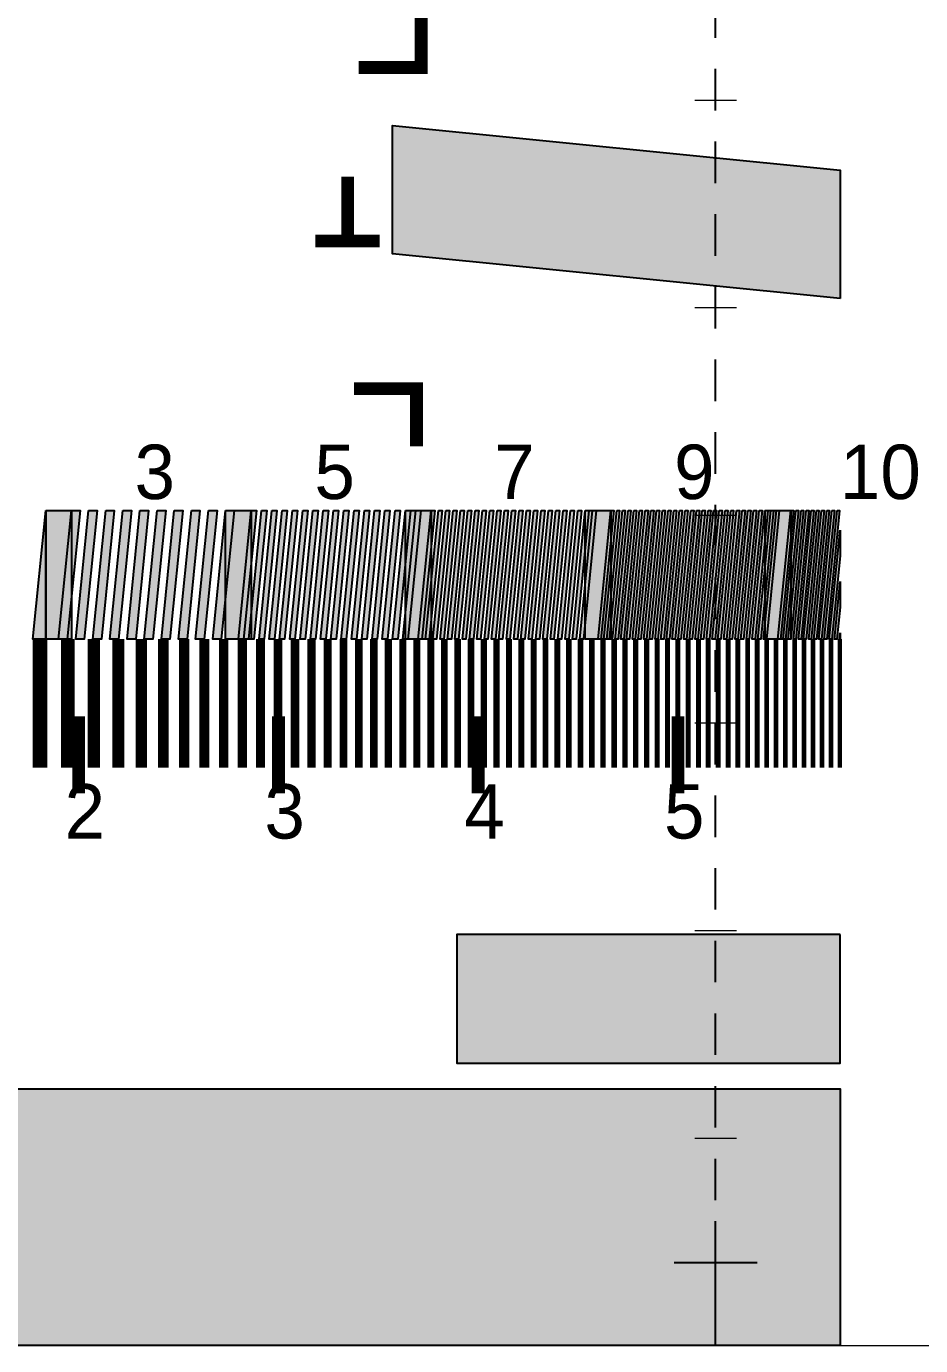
# Model space of a CAD drawing. Header units: millimetres. Extents: x 0 to 420, y 0 to 297.
# Drawn here: x 172.3 to 258.5, y 0 to 127.1 of the extents above; entities that cross this region are included whole.
import ezdxf

# ---------------------------------------------------------------- set-up
doc = ezdxf.new("R2010")
doc.units = ezdxf.units.MM
for name, color, linetype in [('FRAME', 7, 'Continuous'), ('GLUE', 1, 'Continuous'), ('LABELS', 7, 'Continuous'), ('PERIPHERY', 7, 'Continuous'), ('SFR', 7, 'Continuous')]:
    doc.layers.add(name, color=color, linetype=linetype)

msp = doc.modelspace()

# ---------------------------------------------------------------- hatches: boundary and pattern name
at = {"layer": 'FRAME', "true_color": 0x000000}
h = msp.add_hatch(color=7, dxfattribs=at)
h.dxf.hatch_style = 1
h.paths.add_polyline_path([(0, 24.75), (250.75, 24.75), (250.75, 0), (0, 0), (0, 24.75)])
at = {"layer": 'PERIPHERY', "true_color": 0x000000}
h = msp.add_hatch(color=7, dxfattribs=at)
h.dxf.hatch_style = 1
h.paths.add_polyline_path([(174.22, 80.44), (174.22, 68.06), (172.98, 68.06), (174.22, 80.44)])
h = msp.add_hatch(color=7, dxfattribs=at)
h.dxf.hatch_style = 1
h.paths.add_polyline_path([(174.22, 80.44), (176.69, 80.44), (176.69, 68.06), (174.22, 68.06), (174.22, 80.44)])
h = msp.add_hatch(color=7, dxfattribs=at)
h.dxf.hatch_style = 1
h.paths.add_polyline_path([(176.69, 80.44), (177.52, 80.44), (176.28, 68.06), (175.45, 68.06), (176.69, 80.44)])
h = msp.add_hatch(color=7, dxfattribs=at)
h.dxf.hatch_style = 1
h.paths.add_polyline_path([(178.34, 80.44), (179.17, 80.44), (177.93, 68.06), (177.1, 68.06), (178.34, 80.44)])
h = msp.add_hatch(color=7, dxfattribs=at)
h.dxf.hatch_style = 1
h.paths.add_polyline_path([(179.99, 80.44), (180.82, 80.44), (179.58, 68.06), (178.75, 68.06), (179.99, 80.44)])
h = msp.add_hatch(color=7, dxfattribs=at)
h.dxf.hatch_style = 1
h.paths.add_polyline_path([(181.64, 80.44), (182.47, 80.44), (181.23, 68.06), (180.4, 68.06), (181.64, 80.44)])
h = msp.add_hatch(color=7, dxfattribs=at)
h.dxf.hatch_style = 1
h.paths.add_polyline_path([(183.29, 80.44), (184.12, 80.44), (182.88, 68.06), (182.05, 68.06), (183.29, 80.44)])
h = msp.add_hatch(color=7, dxfattribs=at)
h.dxf.hatch_style = 1
h.paths.add_polyline_path([(184.94, 80.44), (185.77, 80.44), (184.53, 68.06), (183.7, 68.06), (184.94, 80.44)])
h = msp.add_hatch(color=7, dxfattribs=at)
h.dxf.hatch_style = 1
h.paths.add_polyline_path([(186.59, 80.44), (187.42, 80.44), (186.18, 68.06), (185.35, 68.06), (186.59, 80.44)])
h = msp.add_hatch(color=7, dxfattribs=at)
h.dxf.hatch_style = 1
h.paths.add_polyline_path([(188.24, 80.44), (189.07, 80.44), (187.83, 68.06), (187, 68.06), (188.24, 80.44)])
h = msp.add_hatch(color=7, dxfattribs=at)
h.dxf.hatch_style = 1
h.paths.add_polyline_path([(189.89, 80.44), (190.72, 80.44), (189.48, 68.06), (188.65, 68.06), (189.89, 80.44)])
h = msp.add_hatch(color=7, dxfattribs=at)
h.dxf.hatch_style = 1
h.paths.add_polyline_path([(191.54, 80.44), (192.37, 80.44), (191.13, 68.06), (190.3, 68.06), (191.54, 80.44)])
h = msp.add_hatch(color=7, dxfattribs=at)
h.dxf.hatch_style = 1
h.paths.add_polyline_path([(191.54, 80.44), (194.02, 80.44), (194.02, 68.06), (191.54, 68.06), (191.54, 80.44)])
h = msp.add_hatch(color=7, dxfattribs=at)
h.dxf.hatch_style = 1
h.paths.add_polyline_path([(194.02, 80.44), (194.51, 80.44), (193.27, 68.06), (192.78, 68.06), (194.02, 80.44)])
h = msp.add_hatch(color=7, dxfattribs=at)
h.dxf.hatch_style = 1
h.paths.add_polyline_path([(195.01, 80.44), (195.5, 80.44), (194.26, 68.06), (193.77, 68.06), (195.01, 80.44)])
h = msp.add_hatch(color=7, dxfattribs=at)
h.dxf.hatch_style = 1
h.paths.add_polyline_path([(196, 80.44), (196.49, 80.44), (195.25, 68.06), (194.76, 68.06), (196, 80.44)])
h = msp.add_hatch(color=7, dxfattribs=at)
h.dxf.hatch_style = 1
h.paths.add_polyline_path([(196.99, 80.44), (197.48, 80.44), (196.24, 68.06), (195.75, 68.06), (196.99, 80.44)])
h = msp.add_hatch(color=7, dxfattribs=at)
h.dxf.hatch_style = 1
h.paths.add_polyline_path([(197.98, 80.44), (198.47, 80.44), (197.23, 68.06), (196.74, 68.06), (197.98, 80.44)])
h = msp.add_hatch(color=7, dxfattribs=at)
h.dxf.hatch_style = 1
h.paths.add_polyline_path([(198.97, 80.44), (199.46, 80.44), (198.22, 68.06), (197.73, 68.06), (198.97, 80.44)])
h = msp.add_hatch(color=7, dxfattribs=at)
h.dxf.hatch_style = 1
h.paths.add_polyline_path([(199.96, 80.44), (200.45, 80.44), (199.21, 68.06), (198.72, 68.06), (199.96, 80.44)])
h = msp.add_hatch(color=7, dxfattribs=at)
h.dxf.hatch_style = 1
h.paths.add_polyline_path([(200.95, 80.44), (201.44, 80.44), (200.2, 68.06), (199.71, 68.06), (200.95, 80.44)])
h = msp.add_hatch(color=7, dxfattribs=at)
h.dxf.hatch_style = 1
h.paths.add_polyline_path([(201.94, 80.44), (202.43, 80.44), (201.19, 68.06), (200.7, 68.06), (201.94, 80.44)])
h = msp.add_hatch(color=7, dxfattribs=at)
h.dxf.hatch_style = 1
h.paths.add_polyline_path([(202.93, 80.44), (203.42, 80.44), (202.18, 68.06), (201.69, 68.06), (202.93, 80.44)])
h = msp.add_hatch(color=7, dxfattribs=at)
h.dxf.hatch_style = 1
h.paths.add_polyline_path([(203.92, 80.44), (204.41, 80.44), (203.17, 68.06), (202.68, 68.06), (203.92, 80.44)])
h = msp.add_hatch(color=7, dxfattribs=at)
h.dxf.hatch_style = 1
h.paths.add_polyline_path([(204.91, 80.44), (205.4, 80.44), (204.16, 68.06), (203.67, 68.06), (204.91, 80.44)])
h = msp.add_hatch(color=7, dxfattribs=at)
h.dxf.hatch_style = 1
h.paths.add_polyline_path([(205.9, 80.44), (206.39, 80.44), (205.15, 68.06), (204.66, 68.06), (205.9, 80.44)])
h = msp.add_hatch(color=7, dxfattribs=at)
h.dxf.hatch_style = 1
h.paths.add_polyline_path([(206.89, 80.44), (207.38, 80.44), (206.14, 68.06), (205.65, 68.06), (206.89, 80.44)])
h = msp.add_hatch(color=7, dxfattribs=at)
h.dxf.hatch_style = 1
h.paths.add_polyline_path([(207.88, 80.44), (208.37, 80.44), (207.13, 68.06), (206.64, 68.06), (207.88, 80.44)])
h = msp.add_hatch(color=7, dxfattribs=at)
h.dxf.hatch_style = 1
h.paths.add_polyline_path([(208.87, 80.44), (209.36, 80.44), (208.12, 68.06), (207.63, 68.06), (208.87, 80.44)])
h = msp.add_hatch(color=7, dxfattribs=at)
h.dxf.hatch_style = 1
h.paths.add_polyline_path([(209.86, 80.44), (210.35, 80.44), (209.11, 68.06), (208.62, 68.06), (209.86, 80.44)])
h = msp.add_hatch(color=7, dxfattribs=at)
h.dxf.hatch_style = 1
h.paths.add_polyline_path([(208.87, 80.44), (211.34, 80.44), (211.34, 68.06), (208.87, 68.06), (208.87, 80.44)])
h = msp.add_hatch(color=7, dxfattribs=at)
h.dxf.hatch_style = 1
h.paths.add_polyline_path([(211.34, 80.44), (211.69, 80.44), (210.46, 68.06), (210.1, 68.06), (211.34, 80.44)])
h = msp.add_hatch(color=7, dxfattribs=at)
h.dxf.hatch_style = 1
h.paths.add_polyline_path([(212.05, 80.44), (212.4, 80.44), (211.16, 68.06), (210.81, 68.06), (212.05, 80.44)])
h = msp.add_hatch(color=7, dxfattribs=at)
h.dxf.hatch_style = 1
h.paths.add_polyline_path([(212.75, 80.44), (213.11, 80.44), (211.87, 68.06), (211.52, 68.06), (212.75, 80.44)])
h = msp.add_hatch(color=7, dxfattribs=at)
h.dxf.hatch_style = 1
h.paths.add_polyline_path([(213.46, 80.44), (213.82, 80.44), (212.58, 68.06), (212.22, 68.06), (213.46, 80.44)])
h = msp.add_hatch(color=7, dxfattribs=at)
h.dxf.hatch_style = 1
h.paths.add_polyline_path([(214.17, 80.44), (214.52, 80.44), (213.29, 68.06), (212.93, 68.06), (214.17, 80.44)])
h = msp.add_hatch(color=7, dxfattribs=at)
h.dxf.hatch_style = 1
h.paths.add_polyline_path([(214.88, 80.44), (215.23, 80.44), (213.99, 68.06), (213.64, 68.06), (214.88, 80.44)])
h = msp.add_hatch(color=7, dxfattribs=at)
h.dxf.hatch_style = 1
h.paths.add_polyline_path([(215.58, 80.44), (215.94, 80.44), (214.7, 68.06), (214.35, 68.06), (215.58, 80.44)])
h = msp.add_hatch(color=7, dxfattribs=at)
h.dxf.hatch_style = 1
h.paths.add_polyline_path([(216.29, 80.44), (216.64, 80.44), (215.41, 68.06), (215.05, 68.06), (216.29, 80.44)])
h = msp.add_hatch(color=7, dxfattribs=at)
h.dxf.hatch_style = 1
h.paths.add_polyline_path([(217, 80.44), (217.35, 80.44), (216.11, 68.06), (215.76, 68.06), (217, 80.44)])
h = msp.add_hatch(color=7, dxfattribs=at)
h.dxf.hatch_style = 1
h.paths.add_polyline_path([(217.7, 80.44), (218.06, 80.44), (216.82, 68.06), (216.47, 68.06), (217.7, 80.44)])
h = msp.add_hatch(color=7, dxfattribs=at)
h.dxf.hatch_style = 1
h.paths.add_polyline_path([(218.41, 80.44), (218.77, 80.44), (217.53, 68.06), (217.17, 68.06), (218.41, 80.44)])
h = msp.add_hatch(color=7, dxfattribs=at)
h.dxf.hatch_style = 1
h.paths.add_polyline_path([(219.12, 80.44), (219.47, 80.44), (218.23, 68.06), (217.88, 68.06), (219.12, 80.44)])
h = msp.add_hatch(color=7, dxfattribs=at)
h.dxf.hatch_style = 1
h.paths.add_polyline_path([(219.83, 80.44), (220.18, 80.44), (218.94, 68.06), (218.59, 68.06), (219.83, 80.44)])
h = msp.add_hatch(color=7, dxfattribs=at)
h.dxf.hatch_style = 1
h.paths.add_polyline_path([(220.53, 80.44), (220.89, 80.44), (219.65, 68.06), (219.3, 68.06), (220.53, 80.44)])
h = msp.add_hatch(color=7, dxfattribs=at)
h.dxf.hatch_style = 1
h.paths.add_polyline_path([(221.24, 80.44), (221.59, 80.44), (220.36, 68.06), (220, 68.06), (221.24, 80.44)])
h = msp.add_hatch(color=7, dxfattribs=at)
h.dxf.hatch_style = 1
h.paths.add_polyline_path([(221.95, 80.44), (222.3, 80.44), (221.06, 68.06), (220.71, 68.06), (221.95, 80.44)])
h = msp.add_hatch(color=7, dxfattribs=at)
h.dxf.hatch_style = 1
h.paths.add_polyline_path([(222.65, 80.44), (223.01, 80.44), (221.77, 68.06), (221.42, 68.06), (222.65, 80.44)])
h = msp.add_hatch(color=7, dxfattribs=at)
h.dxf.hatch_style = 1
h.paths.add_polyline_path([(223.36, 80.44), (223.72, 80.44), (222.48, 68.06), (222.12, 68.06), (223.36, 80.44)])
h = msp.add_hatch(color=7, dxfattribs=at)
h.dxf.hatch_style = 1
h.paths.add_polyline_path([(224.07, 80.44), (224.42, 80.44), (223.18, 68.06), (222.83, 68.06), (224.07, 80.44)])
h = msp.add_hatch(color=7, dxfattribs=at)
h.dxf.hatch_style = 1
h.paths.add_polyline_path([(224.78, 80.44), (225.13, 80.44), (223.89, 68.06), (223.54, 68.06), (224.78, 80.44)])
h = msp.add_hatch(color=7, dxfattribs=at)
h.dxf.hatch_style = 1
h.paths.add_polyline_path([(225.48, 80.44), (225.84, 80.44), (224.6, 68.06), (224.25, 68.06), (225.48, 80.44)])
h = msp.add_hatch(color=7, dxfattribs=at)
h.dxf.hatch_style = 1
h.paths.add_polyline_path([(226.19, 80.44), (226.54, 80.44), (225.31, 68.06), (224.95, 68.06), (226.19, 80.44)])
h = msp.add_hatch(color=7, dxfattribs=at)
h.dxf.hatch_style = 1
h.paths.add_polyline_path([(226.9, 80.44), (227.25, 80.44), (226.01, 68.06), (225.66, 68.06), (226.9, 80.44)])
h = msp.add_hatch(color=7, dxfattribs=at)
h.dxf.hatch_style = 1
h.paths.add_polyline_path([(226.19, 80.44), (228.67, 80.44), (228.67, 68.06), (226.19, 68.06), (226.19, 80.44)])
h = msp.add_hatch(color=7, dxfattribs=at)
h.dxf.hatch_style = 1
h.paths.add_polyline_path([(228.67, 80.44), (228.94, 80.44), (227.7, 68.06), (227.43, 68.06), (228.67, 80.44)])
h = msp.add_hatch(color=7, dxfattribs=at)
h.dxf.hatch_style = 1
h.paths.add_polyline_path([(229.22, 80.44), (229.49, 80.44), (228.25, 68.06), (227.98, 68.06), (229.22, 80.44)])
h = msp.add_hatch(color=7, dxfattribs=at)
h.dxf.hatch_style = 1
h.paths.add_polyline_path([(229.77, 80.44), (230.04, 80.44), (228.8, 68.06), (228.53, 68.06), (229.77, 80.44)])
h = msp.add_hatch(color=7, dxfattribs=at)
h.dxf.hatch_style = 1
h.paths.add_polyline_path([(230.32, 80.44), (230.59, 80.44), (229.35, 68.06), (229.08, 68.06), (230.32, 80.44)])
h = msp.add_hatch(color=7, dxfattribs=at)
h.dxf.hatch_style = 1
h.paths.add_polyline_path([(230.87, 80.44), (231.14, 80.44), (229.9, 68.06), (229.63, 68.06), (230.87, 80.44)])
h = msp.add_hatch(color=7, dxfattribs=at)
h.dxf.hatch_style = 1
h.paths.add_polyline_path([(231.42, 80.44), (231.69, 80.44), (230.45, 68.06), (230.18, 68.06), (231.42, 80.44)])
h = msp.add_hatch(color=7, dxfattribs=at)
h.dxf.hatch_style = 1
h.paths.add_polyline_path([(231.97, 80.44), (232.24, 80.44), (231, 68.06), (230.73, 68.06), (231.97, 80.44)])
h = msp.add_hatch(color=7, dxfattribs=at)
h.dxf.hatch_style = 1
h.paths.add_polyline_path([(232.52, 80.44), (232.79, 80.44), (231.55, 68.06), (231.28, 68.06), (232.52, 80.44)])
h = msp.add_hatch(color=7, dxfattribs=at)
h.dxf.hatch_style = 1
h.paths.add_polyline_path([(233.07, 80.44), (233.34, 80.44), (232.1, 68.06), (231.83, 68.06), (233.07, 80.44)])
h = msp.add_hatch(color=7, dxfattribs=at)
h.dxf.hatch_style = 1
h.paths.add_polyline_path([(233.62, 80.44), (233.89, 80.44), (232.65, 68.06), (232.38, 68.06), (233.62, 80.44)])
h = msp.add_hatch(color=7, dxfattribs=at)
h.dxf.hatch_style = 1
h.paths.add_polyline_path([(234.17, 80.44), (234.44, 80.44), (233.2, 68.06), (232.93, 68.06), (234.17, 80.44)])
h = msp.add_hatch(color=7, dxfattribs=at)
h.dxf.hatch_style = 1
h.paths.add_polyline_path([(234.72, 80.44), (234.99, 80.44), (233.75, 68.06), (233.48, 68.06), (234.72, 80.44)])
h = msp.add_hatch(color=7, dxfattribs=at)
h.dxf.hatch_style = 1
h.paths.add_polyline_path([(235.27, 80.44), (235.54, 80.44), (234.3, 68.06), (234.03, 68.06), (235.27, 80.44)])
h = msp.add_hatch(color=7, dxfattribs=at)
h.dxf.hatch_style = 1
h.paths.add_polyline_path([(235.82, 80.44), (236.09, 80.44), (234.85, 68.06), (234.58, 68.06), (235.82, 80.44)])
h = msp.add_hatch(color=7, dxfattribs=at)
h.dxf.hatch_style = 1
h.paths.add_polyline_path([(236.36, 80.44), (236.64, 80.44), (235.4, 68.06), (235.13, 68.06), (236.36, 80.44)])
h = msp.add_hatch(color=7, dxfattribs=at)
h.dxf.hatch_style = 1
h.paths.add_polyline_path([(236.91, 80.44), (237.19, 80.44), (235.95, 68.06), (235.68, 68.06), (236.91, 80.44)])
h = msp.add_hatch(color=7, dxfattribs=at)
h.dxf.hatch_style = 1
h.paths.add_polyline_path([(237.47, 80.44), (237.74, 80.44), (236.5, 68.06), (236.23, 68.06), (237.47, 80.44)])
h = msp.add_hatch(color=7, dxfattribs=at)
h.dxf.hatch_style = 1
h.paths.add_polyline_path([(238.02, 80.44), (238.29, 80.44), (237.05, 68.06), (236.78, 68.06), (238.02, 80.44)])
h = msp.add_hatch(color=7, dxfattribs=at)
h.dxf.hatch_style = 1
h.paths.add_polyline_path([(238.56, 80.44), (238.84, 80.44), (237.6, 68.06), (237.33, 68.06), (238.56, 80.44)])
h = msp.add_hatch(color=7, dxfattribs=at)
h.dxf.hatch_style = 1
h.paths.add_polyline_path([(239.11, 80.44), (239.39, 80.44), (238.15, 68.06), (237.88, 68.06), (239.11, 80.44)])
h = msp.add_hatch(color=7, dxfattribs=at)
h.dxf.hatch_style = 1
h.paths.add_polyline_path([(239.66, 80.44), (239.94, 80.44), (238.7, 68.06), (238.43, 68.06), (239.66, 80.44)])
h = msp.add_hatch(color=7, dxfattribs=at)
h.dxf.hatch_style = 1
h.paths.add_polyline_path([(240.21, 80.44), (240.49, 80.44), (239.25, 68.06), (238.98, 68.06), (240.21, 80.44)])
h = msp.add_hatch(color=7, dxfattribs=at)
h.dxf.hatch_style = 1
h.paths.add_polyline_path([(240.76, 80.44), (241.04, 80.44), (239.8, 68.06), (239.53, 68.06), (240.76, 80.44)])
h = msp.add_hatch(color=7, dxfattribs=at)
h.dxf.hatch_style = 1
h.paths.add_polyline_path([(241.31, 80.44), (241.59, 80.44), (240.35, 68.06), (240.08, 68.06), (241.31, 80.44)])
h = msp.add_hatch(color=7, dxfattribs=at)
h.dxf.hatch_style = 1
h.paths.add_polyline_path([(241.86, 80.44), (242.14, 80.44), (240.9, 68.06), (240.63, 68.06), (241.86, 80.44)])
h = msp.add_hatch(color=7, dxfattribs=at)
h.dxf.hatch_style = 1
h.paths.add_polyline_path([(242.41, 80.44), (242.69, 80.44), (241.45, 68.06), (241.18, 68.06), (242.41, 80.44)])
h = msp.add_hatch(color=7, dxfattribs=at)
h.dxf.hatch_style = 1
h.paths.add_polyline_path([(242.96, 80.44), (243.24, 80.44), (242, 68.06), (241.73, 68.06), (242.96, 80.44)])
h = msp.add_hatch(color=7, dxfattribs=at)
h.dxf.hatch_style = 1
h.paths.add_polyline_path([(243.51, 80.44), (243.79, 80.44), (242.55, 68.06), (242.28, 68.06), (243.51, 80.44)])
h = msp.add_hatch(color=7, dxfattribs=at)
h.dxf.hatch_style = 1
h.paths.add_polyline_path([(244.06, 80.44), (244.34, 80.44), (243.1, 68.06), (242.83, 68.06), (244.06, 80.44)])
h = msp.add_hatch(color=7, dxfattribs=at)
h.dxf.hatch_style = 1
h.paths.add_polyline_path([(244.61, 80.44), (244.89, 80.44), (243.65, 68.06), (243.38, 68.06), (244.61, 80.44)])
h = msp.add_hatch(color=7, dxfattribs=at)
h.dxf.hatch_style = 1
h.paths.add_polyline_path([(243.52, 80.44), (245.99, 80.44), (245.99, 68.06), (243.52, 68.06), (243.52, 80.44)])
h = msp.add_hatch(color=7, dxfattribs=at)
h.dxf.hatch_style = 1
h.paths.add_polyline_path([(245.99, 80.44), (246.24, 80.44), (245, 68.06), (244.75, 68.06), (245.99, 80.44)])
h = msp.add_hatch(color=7, dxfattribs=at)
h.dxf.hatch_style = 1
h.paths.add_polyline_path([(246.49, 80.44), (246.73, 80.44), (245.5, 68.06), (245.25, 68.06), (246.49, 80.44)])
h = msp.add_hatch(color=7, dxfattribs=at)
h.dxf.hatch_style = 1
h.paths.add_polyline_path([(246.98, 80.44), (247.23, 80.44), (245.99, 68.06), (245.74, 68.06), (246.98, 80.44)])
h = msp.add_hatch(color=7, dxfattribs=at)
h.dxf.hatch_style = 1
h.paths.add_polyline_path([(247.48, 80.44), (247.72, 80.44), (246.49, 68.06), (246.24, 68.06), (247.48, 80.44)])
h = msp.add_hatch(color=7, dxfattribs=at)
h.dxf.hatch_style = 1
h.paths.add_polyline_path([(247.97, 80.44), (248.22, 80.44), (246.98, 68.06), (246.73, 68.06), (247.97, 80.44)])
h = msp.add_hatch(color=7, dxfattribs=at)
h.dxf.hatch_style = 1
h.paths.add_polyline_path([(248.47, 80.44), (248.71, 80.44), (247.48, 68.06), (247.23, 68.06), (248.47, 80.44)])
h = msp.add_hatch(color=7, dxfattribs=at)
h.dxf.hatch_style = 1
h.paths.add_polyline_path([(248.96, 80.44), (249.21, 80.44), (247.97, 68.06), (247.72, 68.06), (248.96, 80.44)])
h = msp.add_hatch(color=7, dxfattribs=at)
h.dxf.hatch_style = 1
h.paths.add_polyline_path([(249.46, 80.44), (249.7, 80.44), (248.47, 68.06), (248.22, 68.06), (249.46, 80.44)])
h = msp.add_hatch(color=7, dxfattribs=at)
h.dxf.hatch_style = 1
h.paths.add_polyline_path([(249.95, 80.44), (250.2, 80.44), (248.96, 68.06), (248.71, 68.06), (249.95, 80.44)])
h = msp.add_hatch(color=7, dxfattribs=at)
h.dxf.hatch_style = 1
h.paths.add_polyline_path([(250.45, 80.44), (250.69, 80.44), (249.46, 68.06), (249.21, 68.06), (250.45, 80.44)])
h = msp.add_hatch(color=7, dxfattribs=at)
h.dxf.hatch_style = 1
h.paths.add_polyline_path([(250.75, 78.56), (250.75, 76.09), (249.95, 68.06), (249.7, 68.06), (250.75, 78.56)])
h = msp.add_hatch(color=7, dxfattribs=at)
h.dxf.hatch_style = 1
h.paths.add_polyline_path([(250.75, 73.62), (250.75, 71.14), (250.44, 68.06), (250.2, 68.06), (250.75, 73.62)])
h = msp.add_hatch(color=7, dxfattribs=at)
h.dxf.hatch_style = 1
h.paths.add_polyline_path([(250.75, 68.66), (250.75, 68.06), (250.69, 68.06), (250.75, 68.66)])
h = msp.add_hatch(color=7, dxfattribs=at)
h.dxf.hatch_style = 1
h.paths.add_polyline_path([(250.75, 39.6), (213.82, 39.6), (213.82, 27.22), (250.75, 27.22), (250.75, 39.6)])
at = {"layer": 'SFR', "true_color": 0x000000}
h = msp.add_hatch(color=7, dxfattribs=at)
h.dxf.hatch_style = 1
h.paths.add_polyline_path([(250.75, 100.87), (207.63, 105.19), (207.63, 117.56), (250.75, 113.25), (250.75, 100.87)])

# ---------------------------------------------------------------- linework, layer by layer
at = {"layer": 'FRAME', "color": 250}
msp.add_lwpolyline([(0, 24.75), (250.75, 24.75), (250.75, 0), (0, 0), (0, 24.75)], close=True, dxfattribs=at)
at = {"layer": 'FRAME', "color": 250, "true_color": 0x000000}
for points in [[(0, 24.75), (0, 0), (250.75, 0)], [(250.75, 0), (250.75, 24.75), (0, 24.75)]]:
    msp.add_solid(points, dxfattribs=at)
at = {"layer": 'GLUE', "color": 1, "lineweight": 25}
for p, q in [((238.75, 126), (238.75, 130)), ((238.75, 119), (238.75, 123)), ((238.75, 112), (238.75, 116)), ((238.75, 105), (238.75, 109)), ((238.75, 98), (238.75, 102)), ((238.75, 91), (238.75, 95)), ((238.75, 84), (238.75, 88)), ((238.75, 77), (238.75, 81)), ((238.75, 70), (238.75, 74)), ((238.75, 63), (238.75, 67)), ((238.75, 56), (238.75, 60)), ((238.75, 49), (238.75, 53)), ((238.75, 42), (238.75, 46)), ((238.75, 35), (238.75, 39)), ((238.75, 28), (238.75, 32)), ((238.75, 21), (238.75, 25)), ((238.75, 14), (238.75, 18)), ((238.75, 4), (238.75, 12)), ((238.75, 7), (238.75, 11)), ((234.75, 8), (242.75, 8)), ((238.75, 0), (238.75, 4))]:
    msp.add_line(p, q, dxfattribs=at)
at = {"layer": 'GLUE', "color": 1, "lineweight": 18}
for p, q in [((236.75, 120), (240.75, 120)), ((236.75, 100), (240.75, 100)), ((236.75, 80), (240.75, 80)), ((236.75, 60), (240.75, 60)), ((236.75, 40), (240.75, 40)), ((236.75, 20), (240.75, 20)), ((236.75, 0), (240.75, 0))]:
    msp.add_line(p, q, dxfattribs=at)
msp.add_lwpolyline([(0, 0), (420, 0), (420, 297), (0, 297), (0, 0)], dxfattribs=at)
at = {"layer": 'PERIPHERY', "color": 250}
for points in [[(174.22, 80.44), (174.22, 68.06), (172.98, 68.06), (174.22, 80.44)], [(174.22, 80.44), (176.69, 80.44), (176.69, 68.06), (174.22, 68.06), (174.22, 80.44)], [(176.69, 80.44), (177.52, 80.44), (176.28, 68.06), (175.45, 68.06), (176.69, 80.44)], [(178.34, 80.44), (179.17, 80.44), (177.93, 68.06), (177.1, 68.06), (178.34, 80.44)], [(179.99, 80.44), (180.82, 80.44), (179.58, 68.06), (178.75, 68.06), (179.99, 80.44)], [(181.64, 80.44), (182.47, 80.44), (181.23, 68.06), (180.4, 68.06), (181.64, 80.44)], [(183.29, 80.44), (184.12, 80.44), (182.88, 68.06), (182.05, 68.06), (183.29, 80.44)], [(184.94, 80.44), (185.77, 80.44), (184.53, 68.06), (183.7, 68.06), (184.94, 80.44)], [(186.59, 80.44), (187.42, 80.44), (186.18, 68.06), (185.35, 68.06), (186.59, 80.44)], [(188.24, 80.44), (189.07, 80.44), (187.83, 68.06), (187, 68.06), (188.24, 80.44)], [(189.89, 80.44), (190.72, 80.44), (189.48, 68.06), (188.65, 68.06), (189.89, 80.44)], [(191.54, 80.44), (192.37, 80.44), (191.13, 68.06), (190.3, 68.06), (191.54, 80.44)], [(191.54, 80.44), (194.02, 80.44), (194.02, 68.06), (191.54, 68.06), (191.54, 80.44)], [(194.02, 80.44), (194.51, 80.44), (193.27, 68.06), (192.78, 68.06), (194.02, 80.44)], [(195.01, 80.44), (195.5, 80.44), (194.26, 68.06), (193.77, 68.06), (195.01, 80.44)], [(196, 80.44), (196.49, 80.44), (195.25, 68.06), (194.76, 68.06), (196, 80.44)], [(196.99, 80.44), (197.48, 80.44), (196.24, 68.06), (195.75, 68.06), (196.99, 80.44)], [(197.98, 80.44), (198.47, 80.44), (197.23, 68.06), (196.74, 68.06), (197.98, 80.44)], [(198.97, 80.44), (199.46, 80.44), (198.22, 68.06), (197.73, 68.06), (198.97, 80.44)], [(199.96, 80.44), (200.45, 80.44), (199.21, 68.06), (198.72, 68.06), (199.96, 80.44)], [(200.95, 80.44), (201.44, 80.44), (200.2, 68.06), (199.71, 68.06), (200.95, 80.44)], [(201.94, 80.44), (202.43, 80.44), (201.19, 68.06), (200.7, 68.06), (201.94, 80.44)], [(202.93, 80.44), (203.42, 80.44), (202.18, 68.06), (201.69, 68.06), (202.93, 80.44)], [(203.92, 80.44), (204.41, 80.44), (203.17, 68.06), (202.68, 68.06), (203.92, 80.44)], [(204.91, 80.44), (205.4, 80.44), (204.16, 68.06), (203.67, 68.06), (204.91, 80.44)], [(205.9, 80.44), (206.39, 80.44), (205.15, 68.06), (204.66, 68.06), (205.9, 80.44)], [(206.89, 80.44), (207.38, 80.44), (206.14, 68.06), (205.65, 68.06), (206.89, 80.44)], [(207.88, 80.44), (208.37, 80.44), (207.13, 68.06), (206.64, 68.06), (207.88, 80.44)], [(208.87, 80.44), (209.36, 80.44), (208.12, 68.06), (207.63, 68.06), (208.87, 80.44)], [(209.86, 80.44), (210.35, 80.44), (209.11, 68.06), (208.62, 68.06), (209.86, 80.44)], [(208.87, 80.44), (211.34, 80.44), (211.34, 68.06), (208.87, 68.06), (208.87, 80.44)], [(211.34, 80.44), (211.69, 80.44), (210.46, 68.06), (210.1, 68.06), (211.34, 80.44)], [(212.05, 80.44), (212.4, 80.44), (211.16, 68.06), (210.81, 68.06), (212.05, 80.44)], [(212.75, 80.44), (213.11, 80.44), (211.87, 68.06), (211.52, 68.06), (212.75, 80.44)], [(213.46, 80.44), (213.82, 80.44), (212.58, 68.06), (212.22, 68.06), (213.46, 80.44)], [(214.17, 80.44), (214.52, 80.44), (213.29, 68.06), (212.93, 68.06), (214.17, 80.44)], [(214.88, 80.44), (215.23, 80.44), (213.99, 68.06), (213.64, 68.06), (214.88, 80.44)], [(215.58, 80.44), (215.94, 80.44), (214.7, 68.06), (214.35, 68.06), (215.58, 80.44)], [(216.29, 80.44), (216.64, 80.44), (215.41, 68.06), (215.05, 68.06), (216.29, 80.44)], [(217, 80.44), (217.35, 80.44), (216.11, 68.06), (215.76, 68.06), (217, 80.44)], [(217.7, 80.44), (218.06, 80.44), (216.82, 68.06), (216.47, 68.06), (217.7, 80.44)], [(218.41, 80.44), (218.77, 80.44), (217.53, 68.06), (217.17, 68.06), (218.41, 80.44)], [(219.12, 80.44), (219.47, 80.44), (218.23, 68.06), (217.88, 68.06), (219.12, 80.44)], [(219.83, 80.44), (220.18, 80.44), (218.94, 68.06), (218.59, 68.06), (219.83, 80.44)], [(220.53, 80.44), (220.89, 80.44), (219.65, 68.06), (219.3, 68.06), (220.53, 80.44)], [(221.24, 80.44), (221.59, 80.44), (220.36, 68.06), (220, 68.06), (221.24, 80.44)], [(221.95, 80.44), (222.3, 80.44), (221.06, 68.06), (220.71, 68.06), (221.95, 80.44)], [(222.65, 80.44), (223.01, 80.44), (221.77, 68.06), (221.42, 68.06), (222.65, 80.44)], [(223.36, 80.44), (223.72, 80.44), (222.48, 68.06), (222.12, 68.06), (223.36, 80.44)], [(224.07, 80.44), (224.42, 80.44), (223.18, 68.06), (222.83, 68.06), (224.07, 80.44)], [(224.78, 80.44), (225.13, 80.44), (223.89, 68.06), (223.54, 68.06), (224.78, 80.44)], [(225.48, 80.44), (225.84, 80.44), (224.6, 68.06), (224.25, 68.06), (225.48, 80.44)], [(226.19, 80.44), (226.54, 80.44), (225.31, 68.06), (224.95, 68.06), (226.19, 80.44)], [(226.9, 80.44), (227.25, 80.44), (226.01, 68.06), (225.66, 68.06), (226.9, 80.44)], [(226.19, 80.44), (228.67, 80.44), (228.67, 68.06), (226.19, 68.06), (226.19, 80.44)], [(228.67, 80.44), (228.94, 80.44), (227.7, 68.06), (227.43, 68.06), (228.67, 80.44)], [(229.22, 80.44), (229.49, 80.44), (228.25, 68.06), (227.98, 68.06), (229.22, 80.44)], [(229.77, 80.44), (230.04, 80.44), (228.8, 68.06), (228.53, 68.06), (229.77, 80.44)], [(230.32, 80.44), (230.59, 80.44), (229.35, 68.06), (229.08, 68.06), (230.32, 80.44)], [(230.87, 80.44), (231.14, 80.44), (229.9, 68.06), (229.63, 68.06), (230.87, 80.44)], [(231.42, 80.44), (231.69, 80.44), (230.45, 68.06), (230.18, 68.06), (231.42, 80.44)], [(231.97, 80.44), (232.24, 80.44), (231, 68.06), (230.73, 68.06), (231.97, 80.44)], [(232.52, 80.44), (232.79, 80.44), (231.55, 68.06), (231.28, 68.06), (232.52, 80.44)], [(233.07, 80.44), (233.34, 80.44), (232.1, 68.06), (231.83, 68.06), (233.07, 80.44)], [(233.62, 80.44), (233.89, 80.44), (232.65, 68.06), (232.38, 68.06), (233.62, 80.44)], [(234.17, 80.44), (234.44, 80.44), (233.2, 68.06), (232.93, 68.06), (234.17, 80.44)], [(234.72, 80.44), (234.99, 80.44), (233.75, 68.06), (233.48, 68.06), (234.72, 80.44)], [(235.27, 80.44), (235.54, 80.44), (234.3, 68.06), (234.03, 68.06), (235.27, 80.44)], [(235.82, 80.44), (236.09, 80.44), (234.85, 68.06), (234.58, 68.06), (235.82, 80.44)], [(236.36, 80.44), (236.64, 80.44), (235.4, 68.06), (235.13, 68.06), (236.36, 80.44)], [(236.91, 80.44), (237.19, 80.44), (235.95, 68.06), (235.68, 68.06), (236.91, 80.44)], [(237.47, 80.44), (237.74, 80.44), (236.5, 68.06), (236.23, 68.06), (237.47, 80.44)], [(238.02, 80.44), (238.29, 80.44), (237.05, 68.06), (236.78, 68.06), (238.02, 80.44)], [(238.56, 80.44), (238.84, 80.44), (237.6, 68.06), (237.33, 68.06), (238.56, 80.44)], [(239.11, 80.44), (239.39, 80.44), (238.15, 68.06), (237.88, 68.06), (239.11, 80.44)], [(239.66, 80.44), (239.94, 80.44), (238.7, 68.06), (238.43, 68.06), (239.66, 80.44)], [(240.21, 80.44), (240.49, 80.44), (239.25, 68.06), (238.98, 68.06), (240.21, 80.44)], [(240.76, 80.44), (241.04, 80.44), (239.8, 68.06), (239.53, 68.06), (240.76, 80.44)], [(241.31, 80.44), (241.59, 80.44), (240.35, 68.06), (240.08, 68.06), (241.31, 80.44)], [(241.86, 80.44), (242.14, 80.44), (240.9, 68.06), (240.63, 68.06), (241.86, 80.44)], [(242.41, 80.44), (242.69, 80.44), (241.45, 68.06), (241.18, 68.06), (242.41, 80.44)], [(242.96, 80.44), (243.24, 80.44), (242, 68.06), (241.73, 68.06), (242.96, 80.44)], [(243.51, 80.44), (243.79, 80.44), (242.55, 68.06), (242.28, 68.06), (243.51, 80.44)], [(244.06, 80.44), (244.34, 80.44), (243.1, 68.06), (242.83, 68.06), (244.06, 80.44)], [(244.61, 80.44), (244.89, 80.44), (243.65, 68.06), (243.38, 68.06), (244.61, 80.44)], [(243.52, 80.44), (245.99, 80.44), (245.99, 68.06), (243.52, 68.06), (243.52, 80.44)], [(245.99, 80.44), (246.24, 80.44), (245, 68.06), (244.75, 68.06), (245.99, 80.44)], [(246.49, 80.44), (246.73, 80.44), (245.5, 68.06), (245.25, 68.06), (246.49, 80.44)], [(246.98, 80.44), (247.23, 80.44), (245.99, 68.06), (245.74, 68.06), (246.98, 80.44)], [(247.48, 80.44), (247.72, 80.44), (246.49, 68.06), (246.24, 68.06), (247.48, 80.44)], [(247.97, 80.44), (248.22, 80.44), (246.98, 68.06), (246.73, 68.06), (247.97, 80.44)], [(248.47, 80.44), (248.71, 80.44), (247.48, 68.06), (247.23, 68.06), (248.47, 80.44)], [(248.96, 80.44), (249.21, 80.44), (247.97, 68.06), (247.72, 68.06), (248.96, 80.44)], [(249.46, 80.44), (249.7, 80.44), (248.47, 68.06), (248.22, 68.06), (249.46, 80.44)], [(249.95, 80.44), (250.2, 80.44), (248.96, 68.06), (248.71, 68.06), (249.95, 80.44)], [(250.45, 80.44), (250.69, 80.44), (249.46, 68.06), (249.21, 68.06), (250.45, 80.44)], [(250.75, 78.56), (250.75, 76.09), (249.95, 68.06), (249.7, 68.06), (250.75, 78.56)], [(250.75, 73.62), (250.75, 71.14), (250.44, 68.06), (250.2, 68.06), (250.75, 73.62)], [(250.75, 68.66), (250.75, 68.06), (250.69, 68.06), (250.75, 68.66)], [(250.75, 39.6), (213.82, 39.6), (213.82, 27.22), (250.75, 27.22), (250.75, 39.6)]]:
    msp.add_lwpolyline(points, close=True, dxfattribs=at)
at = {"layer": 'PERIPHERY', "color": 250, "lineweight": 35}
for points, const_width in [([(173.65, 68.06), (173.65, 55.69)], 1.4), ([(176.34, 68.06), (176.34, 55.69)], 1.29), ([(178.85, 68.06), (178.85, 55.69)], 1.21), ([(181.2, 68.06), (181.2, 55.69)], 1.14), ([(183.42, 68.06), (183.42, 55.69)], 1.08), ([(185.53, 68.06), (185.53, 55.69)], 1.03), ([(187.55, 68.06), (187.55, 55.69)], 0.989), ([(189.49, 68.06), (189.49, 55.69)], 0.95), ([(191.36, 68.06), (191.36, 55.69)], 0.916), ([(193.16, 68.06), (193.16, 55.69)], 0.885), ([(194.9, 68.06), (194.9, 55.69)], 0.857), ([(196.59, 68.06), (196.59, 55.69)], 0.832), ([(198.23, 68.06), (198.23, 55.69)], 0.808), ([(199.82, 68.06), (199.82, 55.69)], 0.787), ([(201.38, 68.06), (201.38, 55.69)], 0.767), ([(202.89, 68.06), (202.89, 55.69)], 0.749), ([(204.37, 68.06), (204.37, 55.69)], 0.732), ([(205.82, 68.06), (205.82, 55.69)], 0.716), ([(207.23, 68.06), (207.23, 55.69)], 0.701), ([(208.62, 68.06), (208.62, 55.69)], 0.686), ([(209.98, 68.06), (209.98, 55.69)], 0.673), ([(211.31, 68.06), (211.31, 55.69)], 0.661), ([(212.62, 68.06), (212.62, 55.69)], 0.649), ([(213.91, 68.06), (213.91, 55.69)], 0.638), ([(215.18, 68.06), (215.18, 55.69)], 0.627), ([(216.42, 68.06), (216.42, 55.69)], 0.617), ([(217.64, 68.06), (217.64, 55.69)], 0.607), ([(218.85, 68.06), (218.85, 55.69)], 0.598), ([(220.04, 68.06), (220.04, 55.69)], 0.589), ([(221.21, 68.06), (221.21, 55.69)], 0.581), ([(222.36, 68.06), (222.36, 55.69)], 0.573), ([(223.5, 68.06), (223.5, 55.69)], 0.565), ([(224.62, 68.06), (224.62, 55.69)], 0.557), ([(225.73, 68.06), (225.73, 55.69)], 0.55), ([(226.82, 68.06), (226.82, 55.69)], 0.543), ([(227.9, 68.06), (227.9, 55.69)], 0.537), ([(228.97, 68.06), (228.97, 55.69)], 0.53), ([(230.02, 68.06), (230.02, 55.69)], 0.524), ([(231.06, 68.06), (231.06, 55.69)], 0.518), ([(232.1, 68.06), (232.1, 55.69)], 0.513), ([(233.12, 68.06), (233.12, 55.69)], 0.507), ([(234.12, 68.06), (234.12, 55.69)], 0.502), ([(235.12, 68.06), (235.12, 55.69)], 0.496), ([(236.11, 68.06), (236.11, 55.69)], 0.491), ([(237.09, 68.06), (237.09, 55.69)], 0.486), ([(238.05, 68.06), (238.05, 55.69)], 0.482), ([(239.01, 68.06), (239.01, 55.69)], 0.477), ([(239.96, 68.06), (239.96, 55.69)], 0.472), ([(240.9, 68.06), (240.9, 55.69)], 0.468), ([(241.84, 68.06), (241.84, 55.69)], 0.464), ([(242.76, 68.06), (242.76, 55.69)], 0.46), ([(243.67, 68.06), (243.67, 55.69)], 0.456), ([(244.58, 68.06), (244.58, 55.69)], 0.452), ([(245.48, 68.06), (245.48, 55.69)], 0.448), ([(246.37, 68.06), (246.37, 55.69)], 0.444), ([(247.26, 68.06), (247.26, 55.69)], 0.44), ([(248.13, 68.06), (248.13, 55.69)], 0.437), ([(249, 68.06), (249, 55.69)], 0.433), ([(249.87, 68.06), (249.87, 55.69)], 0.43), ([(250.72, 68.06), (250.72, 55.69)], 0.427), ([(177.38, 60.64), (177.38, 53.21)], 1.24), ([(196.63, 60.64), (196.63, 53.21)], 1.24), ([(215.88, 60.64), (215.88, 53.21)], 1.24), ([(235.13, 60.64), (235.13, 53.21)], 1.24)]:
    msp.add_lwpolyline(points, dxfattribs=dict(at, const_width=const_width))
at = {"layer": 'PERIPHERY', "color": 250, "true_color": 0x000000}
for points in [[(172.98, 68.06), (174.22, 68.06), (174.22, 80.44)], [(174.22, 80.44), (174.22, 68.06), (176.69, 68.06)], [(176.69, 68.06), (176.69, 80.44), (174.22, 80.44)], [(176.69, 80.44), (175.45, 68.06), (176.28, 68.06)], [(176.28, 68.06), (177.52, 80.44), (176.69, 80.44)], [(178.34, 80.44), (177.1, 68.06), (177.93, 68.06)], [(177.93, 68.06), (179.17, 80.44), (178.34, 80.44)], [(179.99, 80.44), (178.75, 68.06), (179.58, 68.06)], [(179.58, 68.06), (180.82, 80.44), (179.99, 80.44)], [(181.64, 80.44), (180.4, 68.06), (181.23, 68.06)], [(181.23, 68.06), (182.47, 80.44), (181.64, 80.44)], [(183.29, 80.44), (182.05, 68.06), (182.88, 68.06)], [(182.88, 68.06), (184.12, 80.44), (183.29, 80.44)], [(184.94, 80.44), (183.7, 68.06), (184.53, 68.06)], [(184.53, 68.06), (185.77, 80.44), (184.94, 80.44)], [(186.59, 80.44), (185.35, 68.06), (186.18, 68.06)], [(186.18, 68.06), (187.42, 80.44), (186.59, 80.44)], [(188.24, 80.44), (187, 68.06), (187.83, 68.06)], [(187.83, 68.06), (189.07, 80.44), (188.24, 80.44)], [(189.89, 80.44), (188.65, 68.06), (189.48, 68.06)], [(189.48, 68.06), (190.72, 80.44), (189.89, 80.44)], [(191.54, 80.44), (190.3, 68.06), (191.13, 68.06)], [(191.13, 68.06), (192.37, 80.44), (191.54, 80.44)], [(191.54, 80.44), (191.54, 68.06), (194.02, 68.06)], [(194.02, 68.06), (194.02, 80.44), (191.54, 80.44)], [(194.02, 80.44), (192.78, 68.06), (193.27, 68.06)], [(193.27, 68.06), (194.51, 80.44), (194.02, 80.44)], [(195.01, 80.44), (193.77, 68.06), (194.26, 68.06)], [(194.26, 68.06), (195.5, 80.44), (195.01, 80.44)], [(196, 80.44), (194.76, 68.06), (195.25, 68.06)], [(195.25, 68.06), (196.49, 80.44), (196, 80.44)], [(196.99, 80.44), (195.75, 68.06), (196.24, 68.06)], [(196.24, 68.06), (197.48, 80.44), (196.99, 80.44)], [(197.98, 80.44), (196.74, 68.06), (197.23, 68.06)], [(197.23, 68.06), (198.47, 80.44), (197.98, 80.44)], [(198.97, 80.44), (197.73, 68.06), (198.22, 68.06)], [(198.22, 68.06), (199.46, 80.44), (198.97, 80.44)], [(199.96, 80.44), (198.72, 68.06), (199.21, 68.06)], [(199.21, 68.06), (200.45, 80.44), (199.96, 80.44)], [(200.95, 80.44), (199.71, 68.06), (200.2, 68.06)], [(200.2, 68.06), (201.44, 80.44), (200.95, 80.44)], [(201.94, 80.44), (200.7, 68.06), (201.19, 68.06)], [(201.19, 68.06), (202.43, 80.44), (201.94, 80.44)], [(202.93, 80.44), (201.69, 68.06), (202.18, 68.06)], [(202.18, 68.06), (203.42, 80.44), (202.93, 80.44)], [(203.92, 80.44), (202.68, 68.06), (203.17, 68.06)], [(203.17, 68.06), (204.41, 80.44), (203.92, 80.44)], [(204.91, 80.44), (203.67, 68.06), (204.16, 68.06)], [(204.16, 68.06), (205.4, 80.44), (204.91, 80.44)], [(205.9, 80.44), (204.66, 68.06), (205.15, 68.06)], [(205.15, 68.06), (206.39, 80.44), (205.9, 80.44)], [(206.89, 80.44), (205.65, 68.06), (206.14, 68.06)], [(206.14, 68.06), (207.38, 80.44), (206.89, 80.44)], [(207.88, 80.44), (206.64, 68.06), (207.13, 68.06)], [(207.13, 68.06), (208.37, 80.44), (207.88, 80.44)], [(208.87, 80.44), (207.63, 68.06), (208.12, 68.06)], [(208.12, 68.06), (209.36, 80.44), (208.87, 80.44)], [(209.86, 80.44), (208.62, 68.06), (209.11, 68.06)], [(208.87, 80.44), (208.87, 68.06), (211.34, 68.06)], [(211.34, 68.06), (211.34, 80.44), (208.87, 80.44)], [(209.11, 68.06), (210.35, 80.44), (209.86, 80.44)], [(211.34, 80.44), (210.1, 68.06), (210.46, 68.06)], [(210.46, 68.06), (211.69, 80.44), (211.34, 80.44)], [(212.05, 80.44), (210.81, 68.06), (211.16, 68.06)], [(211.16, 68.06), (212.4, 80.44), (212.05, 80.44)], [(212.75, 80.44), (211.52, 68.06), (211.87, 68.06)], [(211.87, 68.06), (213.11, 80.44), (212.75, 80.44)], [(213.46, 80.44), (212.22, 68.06), (212.58, 68.06)], [(212.58, 68.06), (213.82, 80.44), (213.46, 80.44)], [(214.17, 80.44), (212.93, 68.06), (213.29, 68.06)], [(213.29, 68.06), (214.52, 80.44), (214.17, 80.44)], [(214.88, 80.44), (213.64, 68.06), (213.99, 68.06)], [(213.99, 68.06), (215.23, 80.44), (214.88, 80.44)], [(215.58, 80.44), (214.35, 68.06), (214.7, 68.06)], [(214.7, 68.06), (215.94, 80.44), (215.58, 80.44)], [(216.29, 80.44), (215.05, 68.06), (215.41, 68.06)], [(215.41, 68.06), (216.64, 80.44), (216.29, 80.44)], [(217, 80.44), (215.76, 68.06), (216.11, 68.06)], [(216.11, 68.06), (217.35, 80.44), (217, 80.44)], [(217.7, 80.44), (216.47, 68.06), (216.82, 68.06)], [(216.82, 68.06), (218.06, 80.44), (217.7, 80.44)], [(218.41, 80.44), (217.17, 68.06), (217.53, 68.06)], [(217.53, 68.06), (218.77, 80.44), (218.41, 80.44)], [(219.12, 80.44), (217.88, 68.06), (218.23, 68.06)], [(218.23, 68.06), (219.47, 80.44), (219.12, 80.44)], [(219.83, 80.44), (218.59, 68.06), (218.94, 68.06)], [(218.94, 68.06), (220.18, 80.44), (219.83, 80.44)], [(220.53, 80.44), (219.3, 68.06), (219.65, 68.06)], [(219.65, 68.06), (220.89, 80.44), (220.53, 80.44)], [(221.24, 80.44), (220, 68.06), (220.36, 68.06)], [(220.36, 68.06), (221.59, 80.44), (221.24, 80.44)], [(221.95, 80.44), (220.71, 68.06), (221.06, 68.06)], [(221.06, 68.06), (222.3, 80.44), (221.95, 80.44)], [(222.65, 80.44), (221.42, 68.06), (221.77, 68.06)], [(221.77, 68.06), (223.01, 80.44), (222.65, 80.44)], [(223.36, 80.44), (222.12, 68.06), (222.48, 68.06)], [(222.48, 68.06), (223.72, 80.44), (223.36, 80.44)], [(224.07, 80.44), (222.83, 68.06), (223.18, 68.06)], [(223.18, 68.06), (224.42, 80.44), (224.07, 80.44)], [(224.78, 80.44), (223.54, 68.06), (223.89, 68.06)], [(223.89, 68.06), (225.13, 80.44), (224.78, 80.44)], [(225.48, 80.44), (224.25, 68.06), (224.6, 68.06)], [(224.6, 68.06), (225.84, 80.44), (225.48, 80.44)], [(226.19, 80.44), (224.95, 68.06), (225.31, 68.06)], [(225.31, 68.06), (226.54, 80.44), (226.19, 80.44)], [(226.9, 80.44), (225.66, 68.06), (226.01, 68.06)], [(226.01, 68.06), (227.25, 80.44), (226.9, 80.44)], [(226.19, 80.44), (226.19, 68.06), (228.67, 68.06)], [(228.67, 68.06), (228.67, 80.44), (226.19, 80.44)], [(228.67, 80.44), (227.43, 68.06), (227.7, 68.06)], [(227.7, 68.06), (228.94, 80.44), (228.67, 80.44)], [(229.22, 80.44), (227.98, 68.06), (228.25, 68.06)], [(228.25, 68.06), (229.49, 80.44), (229.22, 80.44)], [(229.77, 80.44), (228.53, 68.06), (228.8, 68.06)], [(228.8, 68.06), (230.04, 80.44), (229.77, 80.44)], [(230.32, 80.44), (229.08, 68.06), (229.35, 68.06)], [(229.35, 68.06), (230.59, 80.44), (230.32, 80.44)], [(230.87, 80.44), (229.63, 68.06), (229.9, 68.06)], [(229.9, 68.06), (231.14, 80.44), (230.87, 80.44)], [(231.42, 80.44), (230.18, 68.06), (230.45, 68.06)], [(230.45, 68.06), (231.69, 80.44), (231.42, 80.44)], [(231.97, 80.44), (230.73, 68.06), (231, 68.06)], [(231, 68.06), (232.24, 80.44), (231.97, 80.44)], [(232.52, 80.44), (231.28, 68.06), (231.55, 68.06)], [(231.55, 68.06), (232.79, 80.44), (232.52, 80.44)], [(233.07, 80.44), (231.83, 68.06), (232.1, 68.06)], [(232.1, 68.06), (233.34, 80.44), (233.07, 80.44)], [(233.62, 80.44), (232.38, 68.06), (232.65, 68.06)], [(232.65, 68.06), (233.89, 80.44), (233.62, 80.44)], [(234.17, 80.44), (232.93, 68.06), (233.2, 68.06)], [(233.2, 68.06), (234.44, 80.44), (234.17, 80.44)], [(234.72, 80.44), (233.48, 68.06), (233.75, 68.06)], [(233.75, 68.06), (234.99, 80.44), (234.72, 80.44)], [(235.27, 80.44), (234.03, 68.06), (234.3, 68.06)], [(234.3, 68.06), (235.54, 80.44), (235.27, 80.44)], [(235.82, 80.44), (234.58, 68.06), (234.85, 68.06)], [(234.85, 68.06), (236.09, 80.44), (235.82, 80.44)], [(236.36, 80.44), (235.13, 68.06), (235.4, 68.06)], [(235.4, 68.06), (236.64, 80.44), (236.36, 80.44)], [(236.91, 80.44), (235.68, 68.06), (235.95, 68.06)], [(235.95, 68.06), (237.19, 80.44), (236.91, 80.44)], [(237.47, 80.44), (236.23, 68.06), (236.5, 68.06)], [(236.5, 68.06), (237.74, 80.44), (237.47, 80.44)], [(238.02, 80.44), (236.78, 68.06), (237.05, 68.06)], [(237.05, 68.06), (238.29, 80.44), (238.02, 80.44)], [(238.56, 80.44), (237.33, 68.06), (237.6, 68.06)], [(237.6, 68.06), (238.84, 80.44), (238.56, 80.44)], [(239.11, 80.44), (237.88, 68.06), (238.15, 68.06)], [(238.15, 68.06), (239.39, 80.44), (239.11, 80.44)], [(239.66, 80.44), (238.43, 68.06), (238.7, 68.06)], [(238.7, 68.06), (239.94, 80.44), (239.66, 80.44)], [(240.21, 80.44), (238.98, 68.06), (239.25, 68.06)], [(239.25, 68.06), (240.49, 80.44), (240.21, 80.44)], [(240.76, 80.44), (239.53, 68.06), (239.8, 68.06)], [(239.8, 68.06), (241.04, 80.44), (240.76, 80.44)], [(241.31, 80.44), (240.08, 68.06), (240.35, 68.06)], [(240.35, 68.06), (241.59, 80.44), (241.31, 80.44)], [(241.86, 80.44), (240.63, 68.06), (240.9, 68.06)], [(240.9, 68.06), (242.14, 80.44), (241.86, 80.44)], [(242.41, 80.44), (241.18, 68.06), (241.45, 68.06)], [(241.45, 68.06), (242.69, 80.44), (242.41, 80.44)], [(242.96, 80.44), (241.73, 68.06), (242, 68.06)], [(242, 68.06), (243.24, 80.44), (242.96, 80.44)], [(243.51, 80.44), (242.28, 68.06), (242.55, 68.06)], [(242.55, 68.06), (243.79, 80.44), (243.51, 80.44)], [(244.06, 80.44), (242.83, 68.06), (243.1, 68.06)], [(243.1, 68.06), (244.34, 80.44), (244.06, 80.44)], [(244.61, 80.44), (243.38, 68.06), (243.65, 68.06)], [(243.52, 80.44), (243.52, 68.06), (245.99, 68.06)], [(245.99, 68.06), (245.99, 80.44), (243.52, 80.44)], [(243.65, 68.06), (244.89, 80.44), (244.61, 80.44)], [(245.99, 80.44), (244.75, 68.06), (245, 68.06)], [(245, 68.06), (246.24, 80.44), (245.99, 80.44)], [(246.49, 80.44), (245.25, 68.06), (245.5, 68.06)], [(245.5, 68.06), (246.73, 80.44), (246.49, 80.44)], [(246.98, 80.44), (245.74, 68.06), (245.99, 68.06)], [(245.99, 68.06), (247.23, 80.44), (246.98, 80.44)], [(247.48, 80.44), (246.24, 68.06), (246.49, 68.06)], [(246.49, 68.06), (247.72, 80.44), (247.48, 80.44)], [(247.97, 80.44), (246.73, 68.06), (246.98, 68.06)], [(246.98, 68.06), (248.22, 80.44), (247.97, 80.44)], [(248.47, 80.44), (247.23, 68.06), (247.48, 68.06)], [(247.48, 68.06), (248.71, 80.44), (248.47, 80.44)], [(248.96, 80.44), (247.72, 68.06), (247.97, 68.06)], [(247.97, 68.06), (249.21, 80.44), (248.96, 80.44)], [(249.46, 80.44), (248.22, 68.06), (248.47, 68.06)], [(248.47, 68.06), (249.7, 80.44), (249.46, 80.44)], [(249.95, 80.44), (248.71, 68.06), (248.96, 68.06)], [(248.96, 68.06), (250.2, 80.44), (249.95, 80.44)], [(250.45, 80.44), (249.21, 68.06), (249.46, 68.06)], [(249.46, 68.06), (250.69, 80.44), (250.45, 80.44)], [(250.75, 78.56), (249.7, 68.06), (249.95, 68.06)], [(249.95, 68.06), (250.75, 76.09), (250.75, 78.56)], [(250.75, 73.62), (250.2, 68.06), (250.44, 68.06)], [(250.44, 68.06), (250.75, 71.14), (250.75, 73.62)], [(250.69, 68.06), (250.75, 68.06), (250.75, 68.66)], [(250.75, 27.22), (250.75, 39.6), (213.82, 39.6)], [(213.82, 39.6), (213.82, 27.22), (250.75, 27.22)]]:
    msp.add_solid(points, dxfattribs=at)
at = {"layer": 'SFR', "color": 250, "lineweight": 35, "const_width": 1.24}
for points in [[(210.38, 128.7), (210.38, 123.13), (204.37, 123.13)], [(203.3, 112.61), (203.3, 106.42)], [(200.2, 106.42), (206.39, 106.42)], [(209.93, 86.63), (209.93, 92.19), (203.92, 92.19)]]:
    msp.add_lwpolyline(points, dxfattribs=at)
at = {"layer": 'SFR', "color": 250}
msp.add_lwpolyline([(250.75, 100.87), (207.63, 105.19), (207.63, 117.56), (250.75, 113.25), (250.75, 100.87)], close=True, dxfattribs=at)
at = {"layer": 'SFR', "color": 250, "true_color": 0x000000}
for points in [[(250.75, 100.87), (250.75, 113.25), (207.63, 117.56)], [(207.63, 117.56), (207.63, 105.19), (250.75, 100.87)]]:
    msp.add_solid(points, dxfattribs=at)

# ---------------------------------------------------------------- texts
at = {"layer": 'LABELS', "color": 250}
for s, height, p in [('3', 5.24, (182.77, 81.56)), ('5', 5.24, (200.1, 81.56)), ('7', 5.24, (217.42, 81.56)), ('9', 5.24, (234.75, 81.56)), ('10', 5.239, (250.73, 81.56)), ('2', 5.24, (176.03, 48.85)), ('3', 5.24, (195.28, 48.85)), ('4', 5.24, (214.53, 48.85)), ('5', 5.24, (233.78, 48.85))]:
    msp.add_text(s, height=height, dxfattribs=at).set_placement(p)

doc.saveas('drawing.dxf')
